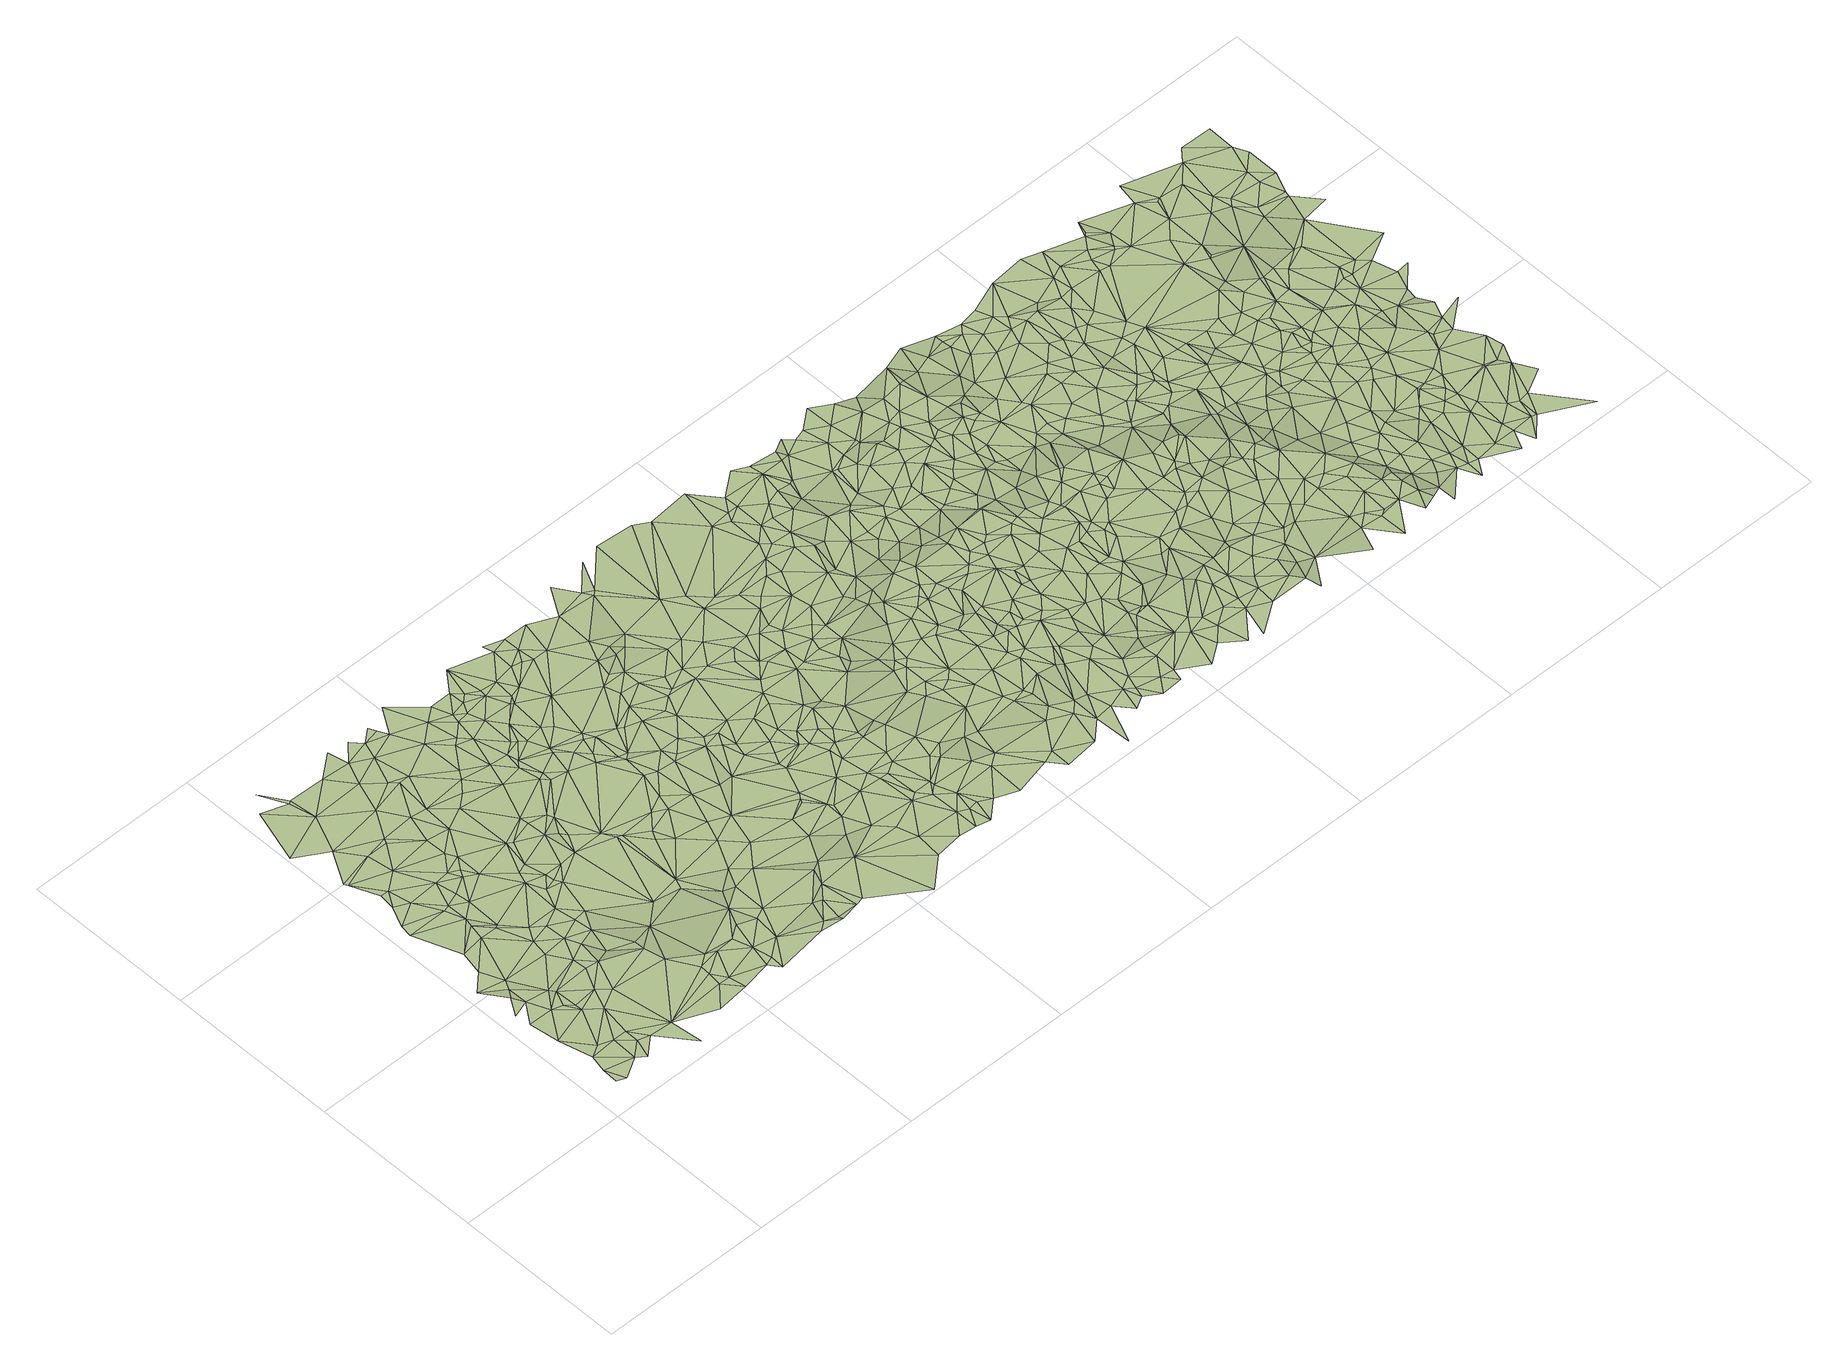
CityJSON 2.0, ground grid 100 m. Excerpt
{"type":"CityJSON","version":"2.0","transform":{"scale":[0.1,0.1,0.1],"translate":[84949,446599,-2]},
"CityObjects":{
"terrain1":{"type":"TINRelief","geometry":[{"type":"CompositeSurface","lod":"2","boundaries":[[[0,1,2]],[[3,1,0]],[[3,4,1]],[[5,6,4]],[[6,7,8]],[[9,5,4]],[[3,9,4]],[[5,10,6]],[[11,12,13]],[[7,13,8]],[[14,15,11]],[[10,7,6]],[[16,17,3]],[[3,17,9]],[[14,11,13]],[[18,15,14]],[[19,5,9]],[[18,20,15]],[[17,21,9]],[[7,22,13]],[[23,17,16]],[[22,14,13]],[[19,10,5]],[[10,24,7]],[[19,9,21]],[[24,25,7]],[[18,14,22]],[[23,21,17]],[[10,26,24]],[[7,25,22]],[[24,26,25]],[[27,20,18]],[[23,28,21]],[[29,26,10]],[[27,30,20]],[[28,19,21]],[[29,25,26]],[[19,29,10]],[[31,18,22]],[[23,32,28]],[[30,33,34]],[[35,36,34]],[[37,22,25]],[[38,39,36]],[[28,40,19]],[[40,29,19]],[[41,30,27]],[[27,18,42]],[[29,43,25]],[[38,36,35]],[[31,42,18]],[[41,33,30]],[[33,35,34]],[[44,45,39]],[[31,22,37]],[[46,45,44]],[[44,39,38]],[[37,25,43]],[[41,27,47]],[[40,48,29]],[[49,50,46]],[[27,42,47]],[[29,48,43]],[[51,46,44]],[[38,35,52]],[[53,33,41]],[[33,52,35]],[[53,41,47]],[[54,44,38]],[[49,55,50]],[[56,40,28]],[[37,43,48]],[[54,38,52]],[[51,49,46]],[[57,52,33]],[[31,37,58]],[[31,58,42]],[[53,57,33]],[[47,42,59]],[[53,47,59]],[[51,44,54]],[[55,60,61]],[[62,28,63]],[[37,48,64]],[[65,61,60]],[[57,66,52]],[[67,48,40]],[[58,37,64]],[[54,52,66]],[[59,42,68]],[[42,58,68]],[[64,48,69]],[[62,70,28]],[[71,56,28]],[[72,55,49]],[[56,67,40]],[[73,51,54]],[[71,28,70]],[[57,74,66]],[[51,75,49]],[[54,66,74]],[[53,59,76]],[[58,64,77]],[[67,69,48]],[[53,76,57]],[[59,68,78]],[[58,79,68]],[[64,69,77]],[[80,65,60]],[[73,54,74]],[[81,62,63]],[[58,77,79]],[[72,49,75]],[[57,82,74]],[[83,51,73]],[[84,77,69]],[[79,78,68]],[[85,60,55]],[[86,87,80]],[[67,84,69]],[[88,75,51]],[[86,80,60]],[[76,59,78]],[[89,73,74]],[[72,85,55]],[[76,82,57]],[[88,51,83]],[[89,74,82]],[[62,90,70]],[[81,90,62]],[[91,79,77]],[[89,92,73]],[[91,78,79]],[[88,72,75]],[[83,73,92]],[[89,82,92]],[[71,93,56]],[[56,94,67]],[[94,77,84]],[[95,86,60]],[[67,94,84]],[[91,77,94]],[[71,70,96]],[[97,76,78]],[[90,96,70]],[[93,94,56]],[[76,98,82]],[[81,99,90]],[[100,78,91]],[[88,101,72]],[[100,97,78]],[[71,96,93]],[[72,101,85]],[[102,83,92]],[[85,103,60]],[[104,76,97]],[[105,92,82]],[[88,83,102]],[[104,98,76]],[[95,60,103]],[[105,82,98]],[[106,104,97]],[[106,97,100]],[[90,107,96]],[[90,99,107]],[[88,102,101]],[[104,108,98]],[[91,94,109]],[[93,96,110]],[[100,91,109]],[[105,102,92]],[[105,98,108]],[[111,104,106]],[[111,106,100]],[[111,108,104]],[[112,113,99]],[[102,114,101]],[[93,115,94]],[[110,96,107]],[[85,101,116]],[[99,113,107]],[[85,117,103]],[[105,108,118]],[[95,103,119]],[[93,110,115]],[[116,101,114]],[[85,116,117]],[[111,100,120]],[[121,102,105]],[[121,114,102]],[[120,100,109]],[[112,122,113]],[[94,123,109]],[[111,124,108]],[[110,107,125]],[[124,118,108]],[[95,119,126]],[[113,122,107]],[[127,105,118]],[[115,123,94]],[[128,103,117]],[[119,103,128]],[[110,125,115]],[[129,116,114]],[[107,130,125]],[[111,120,124]],[[121,105,127]],[[121,131,114]],[[107,122,130]],[[129,117,116]],[[132,122,112]],[[133,118,124]],[[127,118,133]],[[129,128,117]],[[123,134,109]],[[125,130,115]],[[135,129,114]],[[120,136,124]],[[120,109,137]],[[131,135,114]],[[138,119,128]],[[120,139,136]],[[138,140,119]],[[141,130,122]],[[137,109,134]],[[133,124,142]],[[141,115,130]],[[115,143,123]],[[136,144,124]],[[120,145,139]],[[121,127,146]],[[121,146,131]],[[127,133,142]],[[143,134,123]],[[136,139,144]],[[142,124,144]],[[147,122,132]],[[129,148,128]],[[120,137,145]],[[141,149,115]],[[149,143,115]],[[135,150,129]],[[145,144,139]],[[151,141,122]],[[152,138,128]],[[131,146,135]],[[147,151,122]],[[137,134,153]],[[150,148,129]],[[143,154,134]],[[127,142,155]],[[152,128,148]],[[156,138,157]],[[153,134,158]],[[145,137,153]],[[152,157,138]],[[149,154,143]],[[127,155,146]],[[159,147,132]],[[160,150,135]],[[142,144,161]],[[141,162,149]],[[146,160,135]],[[163,158,134]],[[159,164,147]],[[165,144,145]],[[166,134,154]],[[150,167,148]],[[153,158,168]],[[169,145,153]],[[162,154,149]],[[147,164,170]],[[160,167,150]],[[147,170,151]],[[163,134,166]],[[155,142,161]],[[171,160,146]],[[172,141,151]],[[152,148,173]],[[163,168,158]],[[171,146,155]],[[174,164,159]],[[169,153,168]],[[172,162,141]],[[161,144,165]],[[148,167,175]],[[174,170,164]],[[176,152,173]],[[177,151,170]],[[148,175,173]],[[160,178,167]],[[171,179,160]],[[171,155,180]],[[180,155,161]],[[162,181,154]],[[179,178,160]],[[182,168,163]],[[178,175,167]],[[171,180,183]],[[174,177,170]],[[171,183,179]],[[166,154,181]],[[172,151,177]],[[184,165,145]],[[180,161,165]],[[169,185,145]],[[169,168,182]],[[186,163,166]],[[187,177,174]],[[188,173,175]],[[178,188,175]],[[176,173,189]],[[179,190,178]],[[182,163,186]],[[179,183,191]],[[180,192,183]],[[184,145,185]],[[180,165,192]],[[172,193,162]],[[188,194,173]],[[179,191,190]],[[189,173,194]],[[195,169,182]],[[178,196,188]],[[183,197,191]],[[172,177,193]],[[178,190,196]],[[198,183,192]],[[198,197,183]],[[199,181,162]],[[200,166,181]],[[200,186,166]],[[188,201,194]],[[187,202,177]],[[193,199,162]],[[203,192,165]],[[195,185,169]],[[196,201,188]],[[204,190,191]],[[205,182,186]],[[203,165,184]],[[189,194,206]],[[196,190,204]],[[197,204,191]],[[177,202,193]],[[195,182,205]],[[194,201,207]],[[198,192,203]],[[206,194,207]],[[205,186,200]],[[198,208,197]],[[208,204,197]],[[187,209,202]],[[210,203,184]],[[211,201,196]],[[212,198,203]],[[200,181,213]],[[195,214,185]],[[195,205,214]],[[211,207,201]],[[215,196,204]],[[216,210,184]],[[184,185,217]],[[206,207,218]],[[198,219,208]],[[212,203,210]],[[199,213,181]],[[216,184,217]],[[220,198,212]],[[220,219,198]],[[211,218,207]],[[215,211,196]],[[185,214,217]],[[208,221,204]],[[222,205,200]],[[202,223,193]],[[193,223,199]],[[224,210,216]],[[221,215,204]],[[212,210,224]],[[225,206,218]],[[216,217,226]],[[211,227,218]],[[228,214,205]],[[224,216,226]],[[220,212,224]],[[225,218,227]],[[229,217,214]],[[222,228,205]],[[215,230,211]],[[222,200,231]],[[226,217,229]],[[219,232,208]],[[221,230,215]],[[200,213,233]],[[211,234,227]],[[202,209,235]],[[208,232,221]],[[220,232,219]],[[228,229,214]],[[230,234,211]],[[224,226,236]],[[220,224,236]],[[225,227,234]],[[199,237,213]],[[221,238,230]],[[231,200,239]],[[199,223,240]],[[202,241,223]],[[200,233,239]],[[242,236,226]],[[238,234,230]],[[243,229,228]],[[232,238,221]],[[199,240,237]],[[233,213,244]],[[245,226,229]],[[222,246,228]],[[213,237,244]],[[202,235,247]],[[202,248,241]],[[245,242,226]],[[222,231,246]],[[249,225,234]],[[241,240,223]],[[243,228,246]],[[202,247,248]],[[243,250,229]],[[238,251,234]],[[252,220,236]],[[252,232,220]],[[233,244,237]],[[245,229,250]],[[253,236,242]],[[233,237,239]],[[243,246,250]],[[254,237,240]],[[249,234,251]],[[255,238,232]],[[231,239,256]],[[238,257,251]],[[258,246,231]],[[253,242,245]],[[258,231,259]],[[241,260,240]],[[231,261,259]],[[255,257,238]],[[260,254,240]],[[253,262,236]],[[246,263,250]],[[231,256,261]],[[235,264,247]],[[265,239,237]],[[245,250,266]],[[254,265,237]],[[252,236,262]],[[249,251,267]],[[266,250,263]],[[267,251,257]],[[248,268,241]],[[253,245,269]],[[258,270,246]],[[246,270,263]],[[255,232,271]],[[256,239,265]],[[258,259,272]],[[248,247,268]],[[273,274,249]],[[245,266,269]],[[255,267,257]],[[260,265,254]],[[258,272,270]],[[252,275,232]],[[259,261,276]],[[241,268,260]],[[273,249,267]],[[275,271,232]],[[259,277,272]],[[264,278,247]],[[253,279,262]],[[253,269,280]],[[263,270,281]],[[259,276,277]],[[266,263,281]],[[255,271,267]],[[282,261,256]],[[272,281,270]],[[280,269,266]],[[247,278,268]],[[252,262,283]],[[282,276,261]],[[253,280,279]],[[284,256,265]],[[260,285,265]],[[286,273,267]],[[252,287,275]],[[252,283,287]],[[262,279,283]],[[288,278,264]],[[286,267,271]],[[289,272,277]],[[277,276,282]],[[260,268,290]],[[289,281,272]],[[282,256,291]],[[260,290,285]],[[284,291,256]],[[292,265,285]],[[279,280,293]],[[266,281,294]],[[280,266,294]],[[268,295,290]],[[284,265,292]],[[296,277,282]],[[297,268,278]],[[297,295,268]],[[275,287,298]],[[283,298,287]],[[288,299,278]],[[275,300,271]],[[279,301,283]],[[289,277,296]],[[279,293,301]],[[288,302,299]],[[303,285,290]],[[295,303,290]],[[280,294,293]],[[304,282,291]],[[296,282,304]],[[286,271,305]],[[297,278,306]],[[299,306,278]],[[297,307,295]],[[275,298,308]],[[295,307,303]],[[284,292,309]],[[284,309,291]],[[305,271,300]],[[275,308,300]],[[302,310,299]],[[303,311,285]],[[283,312,298]],[[292,285,313]],[[289,314,281]],[[315,301,293]],[[289,296,316]],[[304,291,317]],[[297,306,318]],[[297,318,307]],[[299,310,306]],[[291,309,317]],[[283,301,319]],[[315,293,294]],[[303,307,311]],[[311,313,285]],[[294,281,314]],[[298,312,308]],[[302,320,310]],[[292,321,309]],[[296,304,322]],[[283,319,312]],[[310,320,306]],[[292,313,321]],[[300,308,323]],[[309,324,317]],[[289,316,314]],[[296,322,316]],[[323,308,312]],[[315,319,301]],[[304,317,325]],[[318,326,307]],[[309,327,324]],[[307,328,311]],[[315,294,329]],[[309,321,327]],[[318,306,330]],[[325,317,324]],[[304,325,322]],[[319,323,312]],[[305,300,331]],[[316,322,314]],[[294,314,332]],[[306,320,333]],[[311,334,313]],[[307,326,328]],[[294,332,329]],[[300,323,331]],[[321,313,335]],[[318,330,326]],[[315,336,319]],[[328,334,311]],[[324,327,337]],[[315,329,338]],[[327,321,339]],[[325,324,337]],[[319,336,323]],[[306,333,330]],[[340,333,320]],[[322,325,341]],[[305,342,343]],[[335,313,334]],[[315,338,336]],[[329,332,344]],[[339,321,335]],[[305,331,342]],[[328,326,345]],[[322,346,314]],[[327,339,337]],[[325,337,341]],[[314,346,332]],[[328,345,334]],[[329,344,347]],[[322,341,346]],[[348,344,332]],[[329,347,338]],[[336,349,323]],[[330,350,326]],[[348,332,351]],[[323,349,331]],[[350,345,326]],[[352,342,331]],[[353,330,333]],[[347,344,348]],[[332,346,351]],[[354,333,340]],[[341,337,355]],[[353,350,330]],[[339,335,356]],[[339,356,337]],[[336,338,357]],[[335,334,358]],[[352,331,349]],[[338,347,359]],[[360,342,352]],[[341,355,346]],[[354,353,333]],[[347,348,359]],[[345,361,334]],[[348,351,362]],[[346,362,351]],[[336,357,349]],[[353,363,350]],[[338,359,357]],[[350,361,345]],[[348,364,359]],[[346,365,362]],[[348,362,364]],[[346,355,365]],[[335,358,356]],[[366,353,354]],[[337,367,355]],[[358,334,361]],[[352,349,368]],[[337,356,367]],[[350,363,361]],[[369,366,354]],[[349,357,370]],[[365,355,371]],[[365,372,362]],[[373,363,353]],[[364,362,374]],[[365,371,375]],[[359,364,376]],[[365,375,372]],[[359,376,357]],[[366,373,353]],[[377,371,355]],[[362,372,374]],[[370,357,378]],[[364,374,379]],[[356,358,380]],[[381,377,355]],[[364,379,376]],[[358,361,382]],[[381,355,367]],[[369,383,366]],[[384,361,363]],[[356,385,367]],[[380,358,382]],[[357,386,378]],[[356,380,385]],[[387,375,371]],[[377,387,371]],[[357,376,386]],[[387,372,375]],[[388,374,372]],[[368,349,389]],[[349,370,390]],[[373,391,363]],[[381,387,377]],[[381,367,392]],[[393,382,361]],[[391,384,363]],[[394,380,382]],[[392,367,385]],[[395,379,374]],[[387,396,372]],[[388,372,396]],[[384,393,361]],[[395,376,379]],[[394,382,393]],[[397,385,380]],[[398,386,376]],[[392,385,399]],[[400,366,383]],[[400,373,366]],[[401,374,388]],[[402,381,392]],[[397,380,394]],[[402,387,381]],[[397,399,385]],[[402,392,399]],[[370,378,403]],[[389,349,390]],[[395,374,401]],[[395,398,376]],[[397,394,393]],[[401,388,396]],[[373,404,391]],[[378,386,405]],[[406,386,398]],[[391,407,384]],[[400,404,373]],[[408,387,402]],[[384,409,393]],[[404,410,391]],[[411,399,397]],[[411,402,399]],[[397,393,409]],[[412,400,383]],[[413,396,387]],[[391,410,407]],[[395,406,398]],[[384,407,409]],[[414,401,396]],[[370,403,390]],[[406,405,386]],[[415,404,400]],[[408,413,387]],[[412,415,400]],[[411,397,416]],[[417,410,404]],[[418,412,419]],[[417,407,410]],[[397,409,420]],[[411,421,402]],[[408,402,421]],[[395,422,406]],[[378,405,423]],[[424,414,396]],[[424,396,413]],[[425,395,401]],[[415,417,404]],[[397,420,416]],[[378,423,403]],[[407,426,409]],[[412,427,415]],[[418,427,412]],[[406,422,405]],[[417,426,407]],[[425,401,414]],[[425,422,395]],[[411,416,428]],[[408,429,413]],[[411,428,421]],[[408,421,429]],[[430,420,409]],[[430,409,426]],[[415,431,417]],[[420,432,416]],[[415,427,433]],[[428,416,432]],[[424,413,434]],[[424,435,414]],[[418,436,427]],[[437,405,422]],[[413,429,434]],[[431,426,417]],[[421,438,429]],[[421,428,438]],[[415,433,431]],[[439,436,418]],[[440,420,430]],[[440,432,420]],[[441,390,403]],[[425,414,435]],[[423,405,442]],[[437,422,425]],[[430,426,443]],[[424,434,435]],[[431,443,426]],[[444,428,432]],[[437,442,405]],[[438,445,429]],[[446,438,428]],[[423,447,403]],[[439,448,436]],[[440,430,449]],[[425,435,450]],[[449,430,443]],[[436,451,427]],[[427,451,433]],[[452,434,429]],[[446,428,444]],[[440,453,432]],[[454,423,442]],[[447,455,403]],[[431,456,443]],[[446,445,438]],[[448,457,436]],[[458,425,450]],[[433,456,431]],[[454,447,423]],[[453,444,432]],[[459,429,445]],[[437,425,458]],[[441,403,455]],[[435,434,452]],[[460,440,449]],[[448,461,457]],[[437,462,442]],[[459,452,429]],[[460,453,440]],[[457,463,436]],[[464,449,443]],[[454,442,462]],[[433,465,456]],[[446,459,445]],[[436,463,451]],[[433,451,465]],[[447,466,455]],[[467,450,435]],[[437,458,462]],[[454,466,447]],[[460,449,464]],[[458,450,468]],[[469,446,444]],[[470,443,456]],[[471,441,455]],[[461,472,457]],[[473,453,460]],[[464,443,470]],[[474,435,452]],[[472,463,457]],[[475,444,453]],[[446,476,459]],[[454,462,477]],[[458,468,462]],[[471,455,466]],[[478,460,464]],[[467,468,450]],[[469,476,446]],[[465,470,456]],[[478,473,460]],[[451,463,479]],[[451,480,465]],[[475,469,444]],[[467,435,474]],[[475,453,473]],[[454,481,466]],[[459,482,452]],[[478,464,483]],[[461,484,472]],[[454,477,481]],[[451,479,480]],[[483,464,470]],[[476,482,459]],[[474,452,485]],[[477,462,486]],[[465,480,487]],[[465,487,470]],[[485,452,482]],[[488,462,468]],[[472,489,463]],[[478,490,473]],[[479,463,489]],[[478,483,490]],[[491,476,469]],[[483,470,492]],[[472,484,493]],[[477,486,481]],[[475,491,469]],[[479,494,480]],[[467,488,468]],[[488,486,462]],[[471,466,495]],[[483,492,490]],[[467,474,496]],[[494,487,480]],[[472,493,489]],[[497,474,485]],[[475,473,498]],[[499,482,476]],[[487,500,470]],[[495,466,481]],[[501,485,482]],[[479,489,502]],[[498,473,490]],[[470,503,492]],[[497,496,474]],[[486,504,481]],[[494,500,487]],[[505,467,496]],[[491,499,476]],[[479,506,494]],[[470,500,503]],[[479,502,506]],[[471,495,507]],[[490,492,508]],[[475,498,491]],[[497,485,501]],[[467,509,488]],[[510,486,488]],[[505,509,467]],[[510,504,486]],[[495,481,504]],[[508,492,503]],[[490,508,511]],[[501,482,512]],[[494,513,500]],[[499,512,482]],[[493,514,489]],[[498,490,511]],[[506,515,494]],[[516,505,496]],[[503,500,513]],[[491,498,499]],[[502,489,514]],[[516,496,497]],[[517,510,488]],[[510,518,504]],[[508,503,513]],[[509,517,488]],[[518,495,504]],[[519,507,495]],[[502,514,506]],[[508,520,511]],[[516,509,505]],[[493,521,522]],[[494,515,523]],[[497,501,524]],[[510,525,518]],[[494,526,513]],[[527,498,511]],[[525,495,518]],[[527,511,520]],[[499,498,528]],[[499,529,512]],[[501,512,530]],[[506,514,515]],[[494,523,526]],[[493,522,514]],[[516,497,524]],[[499,528,529]],[[524,501,530]],[[519,495,531]],[[532,517,509]],[[527,533,498]],[[508,534,520]],[[527,520,533]],[[508,513,534]],[[525,531,495]],[[516,532,509]],[[528,498,533]],[[515,535,523]],[[515,514,535]],[[510,536,525]],[[517,536,510]],[[529,537,512]],[[538,522,521]],[[530,512,537]],[[528,539,529]],[[516,524,540]],[[532,541,517]],[[533,520,534]],[[542,519,531]],[[516,540,532]],[[523,543,526]],[[523,535,544]],[[513,526,545]],[[539,537,529]],[[546,531,525]],[[517,541,536]],[[514,547,535]],[[524,530,548]],[[523,544,543]],[[536,546,525]],[[534,513,545]],[[535,549,544]],[[528,533,550]],[[551,514,522]],[[547,549,535]],[[548,530,537]],[[524,548,540]],[[528,550,539]],[[542,531,546]],[[551,547,514]],[[539,552,537]],[[532,553,541]],[[533,534,554]],[[538,555,522]],[[532,540,553]],[[547,544,549]],[[556,536,541]],[[526,543,557]],[[550,533,554]],[[558,543,544]],[[550,552,539]],[[551,522,559]],[[560,555,538]],[[561,542,546]],[[526,557,545]],[[559,522,555]],[[558,544,547]],[[556,541,562]],[[563,540,548]],[[553,564,541]],[[537,552,565]],[[534,545,566]],[[540,567,553]],[[554,534,566]],[[561,546,568]],[[536,569,546]],[[558,557,543]],[[548,537,570]],[[556,571,536]],[[563,567,540]],[[541,564,562]],[[550,572,552]],[[563,548,573]],[[550,554,574]],[[568,546,569]],[[575,545,557]],[[575,566,545]],[[576,547,551]],[[570,537,565]],[[556,562,571]],[[548,570,573]],[[577,559,555]],[[552,572,565]],[[536,571,569]],[[554,566,574]],[[578,555,560]],[[558,547,579]],[[550,574,572]],[[580,551,559]],[[563,573,581]],[[558,582,557]],[[567,583,553]],[[575,557,582]],[[553,583,564]],[[575,584,566]],[[568,569,585]],[[578,577,555]],[[572,574,586]],[[573,570,587]],[[576,579,547]],[[572,586,565]],[[588,575,582]],[[588,584,575]],[[562,589,571]],[[563,590,567]],[[558,579,582]],[[591,559,577]],[[573,587,581]],[[564,592,562]],[[580,576,551]],[[570,565,593]],[[594,569,571]],[[595,586,574]],[[596,574,566]],[[565,586,593]],[[563,581,590]],[[591,580,559]],[[597,585,569]],[[570,593,587]],[[596,566,584]],[[594,571,589]],[[567,590,583]],[[588,598,584]],[[562,592,589]],[[578,599,577]],[[564,583,600]],[[601,602,578]],[[595,603,586]],[[603,593,586]],[[588,582,604]],[[597,569,594]],[[596,595,574]],[[605,581,587]],[[564,600,592]],[[591,577,599]],[[579,606,582]],[[605,590,581]],[[607,585,597]],[[596,584,598]],[[588,608,598]],[[588,604,608]],[[592,609,589]],[[595,610,603]],[[576,611,579]],[[578,612,599]],[[613,593,603]],[[605,614,590]],[[615,587,593]],[[616,576,580]],[[592,600,609]],[[605,587,615]],[[591,599,617]],[[618,595,596]],[[596,598,619]],[[591,616,580]],[[590,620,583]],[[578,602,612]],[[621,604,582]],[[621,582,606]],[[579,611,606]],[[583,620,600]],[[619,598,608]],[[594,589,622]],[[623,610,595]],[[597,594,622]],[[623,595,618]],[[610,613,603]],[[590,614,624]],[[605,615,614]],[[599,612,617]],[[616,611,576]],[[607,597,625]],[[609,626,589]],[[618,596,619]],[[615,593,613]],[[591,617,616]],[[627,608,604]],[[619,608,627]],[[609,600,628]],[[590,624,620]],[[624,614,615]],[[627,604,621]],[[597,622,625]],[[621,606,611]],[[589,626,622]],[[600,620,628]],[[617,612,629]],[[617,630,616]],[[616,630,611]],[[609,628,626]],[[631,618,619]],[[610,632,613]],[[631,623,618]],[[602,633,612]],[[634,610,623]],[[635,619,627]],[[624,636,620]],[[637,615,613]],[[638,624,615]],[[628,620,636]],[[629,612,633]],[[621,611,639]],[[637,613,632]],[[634,632,610]],[[630,639,611]],[[617,629,640]],[[631,619,635]],[[638,615,641]],[[617,642,630]],[[625,622,643]],[[644,636,624]],[[631,634,623]],[[641,615,637]],[[638,644,624]],[[602,645,633]],[[627,621,646]],[[628,647,626]],[[648,628,636]],[[622,626,649]],[[617,640,642]],[[641,637,650]],[[644,651,636]],[[638,641,652]],[[648,636,651]],[[643,622,649]],[[648,647,628]],[[652,641,650]],[[630,653,639]],[[647,649,626]],[[629,633,654]],[[630,642,653]],[[621,639,646]],[[634,655,632]],[[629,654,640]],[[638,656,644]],[[635,627,657]],[[638,652,656]],[[658,631,635]],[[659,637,632]],[[631,660,634]],[[659,650,637]],[[627,646,657]],[[634,661,655]],[[644,662,651]],[[658,635,663]],[[645,664,633]],[[648,651,662]],[[658,660,631]],[[659,632,655]],[[659,652,650]],[[634,660,661]],[[664,654,633]],[[644,656,662]],[[653,665,639]],[[648,666,647]],[[642,640,667]],[[642,667,653]],[[635,657,663]],[[668,649,647]],[[669,645,670]],[[639,671,646]],[[658,663,672]],[[673,640,654]],[[674,643,649]],[[675,656,652]],[[658,672,660]],[[648,662,676]],[[639,665,671]],[[677,662,656]],[[669,664,645]],[[678,655,661]],[[653,679,665]],[[648,676,666]],[[673,654,664]],[[653,667,679]],[[666,668,647]],[[673,667,640]],[[675,652,659]],[[675,677,656]],[[659,655,678]],[[661,660,680]],[[674,649,668]],[[677,681,662]],[[669,673,664]],[[672,663,682]],[[657,646,683]],[[646,671,683]],[[663,657,682]],[[684,676,662]],[[672,682,660]],[[678,661,680]],[[675,681,677]],[[684,662,681]],[[685,679,667]],[[666,686,668]],[[675,659,687]],[[687,659,678]],[[688,671,665]],[[673,689,667]],[[690,666,676]],[[674,668,686]],[[660,682,680]],[[690,676,684]],[[689,685,667]],[[657,683,691]],[[679,692,665]],[[688,683,671]],[[693,686,666]],[[690,684,681]],[[669,694,673]],[[657,691,682]],[[687,678,695]],[[675,696,681]],[[678,680,695]],[[674,686,693]],[[685,697,679]],[[673,694,689]],[[688,665,692]],[[690,681,696]],[[675,687,698]],[[687,695,699]],[[690,700,666]],[[680,682,701]],[[683,702,691]],[[695,680,701]],[[700,693,666]],[[689,697,685]],[[703,683,688]],[[697,692,679]],[[675,704,696]],[[698,687,699]],[[705,682,691]],[[706,674,693]],[[675,698,704]],[[703,702,683]],[[690,696,707]],[[699,695,708]],[[703,688,692]],[[669,709,710]],[[669,711,694]],[[694,712,689]],[[713,691,702]],[[690,707,700]],[[695,701,714]],[[689,712,697]],[[713,705,691]],[[698,699,708]],[[682,715,701]],[[716,693,700]],[[706,693,716]],[[695,714,708]],[[703,717,702]],[[669,710,711]],[[705,715,682]],[[704,718,696]],[[713,702,717]],[[707,696,718]],[[703,692,719]],[[697,720,692]],[[694,721,712]],[[698,708,722]],[[715,714,701]],[[723,705,713]],[[703,724,717]],[[694,711,721]],[[707,725,700]],[[719,692,720]],[[708,714,726]],[[716,700,727]],[[703,719,724]],[[697,712,728]],[[698,729,704]],[[706,716,730]],[[722,708,726]],[[723,715,705]],[[713,717,731]],[[697,728,720]],[[723,713,732]],[[704,729,718]],[[700,725,727]],[[707,718,733]],[[698,722,734]],[[726,714,735]],[[716,727,736]],[[715,735,714]],[[731,717,724]],[[721,737,712]],[[716,736,730]],[[710,738,711]],[[707,733,725]],[[719,739,724]],[[732,713,731]],[[719,720,740]],[[711,741,721]],[[698,734,729]],[[712,737,728]],[[710,742,743]],[[710,743,738]],[[719,740,739]],[[723,744,715]],[[745,722,726]],[[746,720,728]],[[721,741,737]],[[740,720,746]],[[723,732,744]],[[747,726,735]],[[725,748,727]],[[736,727,748]],[[715,749,735]],[[724,739,750]],[[730,736,748]],[[734,722,745]],[[731,724,750]],[[711,738,751]],[[718,729,752]],[[732,731,744]],[[711,751,741]],[[743,753,738]],[[745,726,747]],[[740,750,739]],[[715,744,749]],[[718,754,733]],[[725,733,755]],[[747,735,756]],[[725,755,748]],[[743,742,757]],[[735,749,756]],[[718,752,754]],[[730,748,758]],[[746,728,759]],[[738,753,751]],[[740,746,760]],[[737,759,728]],[[761,729,734]],[[741,762,737]],[[761,734,745]],[[740,760,750]],[[743,757,753]],[[761,752,729]],[[744,731,763]],[[758,748,755]],[[741,751,764]],[[741,764,762]],[[731,750,763]],[[744,765,749]],[[760,746,759]],[[757,751,753]],[[745,747,766]],[[756,749,765]],[[747,756,766]],[[767,755,733]],[[737,762,768]],[[754,767,733]],[[761,745,769]],[[761,770,752]],[[744,763,765]],[[737,768,759]],[[750,760,771]],[[760,759,772]],[[758,755,773]],[[754,752,774]],[[745,766,769]],[[756,765,775]],[[757,776,751]],[[776,764,751]],[[760,772,771]],[[770,774,752]],[[761,769,770]],[[763,750,777]],[[762,764,778]],[[777,750,771]],[[779,766,756]],[[767,773,755]],[[780,758,773]],[[781,782,757]],[[772,759,783]],[[779,756,775]],[[762,778,768]],[[776,778,764]],[[759,768,784]],[[757,785,776]],[[769,766,786]],[[754,787,767]],[[772,783,771]],[[763,788,765]],[[754,774,787]],[[782,785,757]],[[759,784,783]],[[770,789,774]],[[765,788,775]],[[786,766,779]],[[770,769,790]],[[781,791,782]],[[767,792,773]],[[777,771,793]],[[763,777,788]],[[794,769,786]],[[770,790,789]],[[779,775,795]],[[767,787,792]],[[796,776,785]],[[774,789,787]],[[794,790,769]],[[786,779,797]],[[798,768,778]],[[799,778,776]],[[777,793,788]],[[775,788,795]],[[793,771,800]],[[779,795,797]],[[796,799,776]],[[768,801,784]],[[771,783,802]],[[803,782,791]],[[782,804,785]],[[780,773,805]],[[799,798,778]],[[796,785,804]],[[771,802,800]],[[805,773,792]],[[798,806,768]],[[787,807,792]],[[803,804,782]],[[787,789,807]],[[790,808,789]],[[794,786,809]],[[793,810,788]],[[809,786,797]],[[796,804,799]],[[811,783,784]],[[793,800,810]],[[806,801,768]],[[797,795,812]],[[794,813,790]],[[808,807,789]],[[788,814,795]],[[799,815,798]],[[811,784,801]],[[792,807,816]],[[811,802,783]],[[790,817,808]],[[798,815,806]],[[803,818,804]],[[819,799,804]],[[805,792,816]],[[788,810,814]],[[809,797,812]],[[794,809,813]],[[820,800,802]],[[821,822,803]],[[790,813,817]],[[812,795,823]],[[819,815,799]],[[795,814,823]],[[808,824,807]],[[806,825,801]],[[820,802,811]],[[826,804,818]],[[822,818,803]],[[819,804,826]],[[808,817,824]],[[827,810,800]],[[828,806,815]],[[807,829,816]],[[827,800,820]],[[819,828,815]],[[824,829,807]],[[809,812,830]],[[813,831,817]],[[828,825,806]],[[812,823,832]],[[809,830,813]],[[822,826,818]],[[820,811,833]],[[810,834,814]],[[835,811,801]],[[824,817,836]],[[835,801,825]],[[812,832,830]],[[837,819,826]],[[831,836,817]],[[805,816,838]],[[839,820,833]],[[837,828,819]],[[813,830,831]],[[834,823,814]],[[827,834,810]],[[840,832,823]],[[822,841,826]],[[827,820,839]],[[816,829,838]],[[835,833,811]],[[822,842,843]],[[840,823,844]],[[824,845,829]],[[824,836,845]],[[837,826,841]],[[830,832,840]],[[822,843,841]],[[834,844,823]],[[828,846,825]],[[837,847,828]],[[842,848,843]],[[839,833,849]],[[805,838,850]],[[840,844,851]],[[835,825,846]],[[847,846,828]],[[829,845,838]],[[834,851,844]],[[827,839,852]],[[835,849,833]],[[843,853,841]],[[827,854,834]],[[830,840,855]],[[839,849,852]],[[843,848,853]],[[827,852,854]],[[837,841,856]],[[837,857,847]],[[831,858,836]],[[855,840,851]],[[847,859,846]],[[836,858,845]],[[841,853,856]],[[860,851,834]],[[860,834,854]],[[845,861,838]],[[862,849,835]],[[837,856,857]],[[847,857,859]],[[835,846,863]],[[864,854,852]],[[865,853,848]],[[855,851,866]],[[850,838,867]],[[830,855,868]],[[869,852,849]],[[862,835,863]],[[860,866,851]],[[838,861,867]],[[864,860,854]],[[845,858,861]],[[869,849,862]],[[859,870,846]],[[831,830,871]],[[872,865,848]],[[873,856,853]],[[857,874,859]],[[831,875,858]],[[857,856,874]],[[864,852,876]],[[863,846,870]],[[855,866,868]],[[869,876,852]],[[865,877,853]],[[862,863,878]],[[873,874,856]],[[869,862,878]],[[879,830,868]],[[877,873,853]],[[858,880,861]],[[867,861,881]],[[859,874,882]],[[860,883,866]],[[864,884,860]],[[885,865,872]],[[859,886,870]],[[887,864,876]],[[888,868,866]],[[881,861,880]],[[831,871,875]],[[889,874,873]],[[875,880,858]],[[859,882,886]],[[863,890,878]],[[863,870,890]],[[887,891,864]],[[885,892,865]],[[884,883,860]],[[865,892,877]],[[888,866,883]],[[869,878,893]],[[869,893,876]],[[889,894,874]],[[864,891,884]],[[894,882,874]],[[877,889,873]],[[887,876,895]],[[879,871,830]],[[896,867,881]],[[886,890,870]],[[875,897,880]],[[887,895,891]],[[895,876,893]],[[898,878,890]],[[879,868,888]],[[897,881,880]],[[894,899,882]],[[877,900,889]],[[884,901,883]],[[902,877,892]],[[886,882,899]],[[889,903,894]],[[884,891,904]],[[905,893,878]],[[895,904,891]],[[906,907,885]],[[885,907,892]],[[898,905,878]],[[895,893,908]],[[903,899,894]],[[884,904,901]],[[902,900,877]],[[900,903,889]],[[897,909,881]],[[910,897,875]],[[895,908,904]],[[896,881,909]],[[911,890,886]],[[888,883,912]],[[911,898,890]],[[902,892,913]],[[883,901,912]],[[914,886,899]],[[879,888,915]],[[871,910,875]],[[907,913,892]],[[906,916,907]],[[917,899,903]],[[918,908,893]],[[900,917,903]],[[910,909,897]],[[904,912,901]],[[888,912,915]],[[911,905,898]],[[919,896,920]],[[896,909,921]],[[911,886,914]],[[918,893,905]],[[896,921,920]],[[917,914,899]],[[910,921,909]],[[922,904,908]],[[879,915,923]],[[919,920,921]],[[879,923,871]],[[907,924,913]],[[907,916,924]],[[902,925,900]],[[922,912,904]],[[918,922,908]],[[926,905,911]],[[926,918,905]],[[902,913,925]],[[900,927,917]],[[871,928,910]],[[923,915,929]],[[915,912,929]],[[923,930,871]],[[916,931,924]],[[911,914,932]],[[917,932,914]],[[933,912,922]],[[926,911,934]],[[935,921,910]],[[900,925,927]],[[935,919,921]],[[936,929,912]],[[936,912,933]],[[913,924,937]],[[938,918,926]],[[930,939,871]],[[917,927,932]],[[938,922,918]],[[871,939,928]],[[933,922,940]],[[916,941,931]],[[928,942,910]],[[911,932,943]],[[938,940,922]],[[934,911,943]],[[931,937,924]],[[944,930,923]],[[944,923,929]],[[913,937,925]],[[930,945,939]],[[946,926,934]],[[938,926,946]],[[933,940,947]],[[948,936,933]],[[935,910,942]],[[944,929,936]],[[944,945,930]],[[928,939,942]],[[938,947,940]],[[949,927,925]],[[948,933,950]],[[944,939,945]],[[932,951,943]],[[946,934,952]],[[950,933,947]],[[944,936,948]],[[938,946,952]],[[931,953,937]],[[949,925,937]],[[927,954,932]],[[932,955,951]],[[956,934,943]],[[952,934,956]],[[949,954,927]],[[938,952,957]],[[938,957,947]],[[932,954,955]],[[958,943,951]],[[959,942,939]],[[949,937,960]],[[935,942,961]],[[962,948,950]],[[944,959,939]],[[957,952,956]],[[944,948,962]],[[958,951,955]],[[956,943,958]],[[950,947,963]],[[957,964,947]],[[949,960,954]],[[965,961,942]],[[966,935,965]],[[935,961,965]],[[947,964,963]],[[957,967,964]],[[962,950,968]],[[957,956,969]],[[968,950,963]],[[956,958,970]],[[971,965,942]],[[964,967,963]],[[959,971,942]],[[956,970,972]],[[969,956,972]],[[944,973,959]],[[958,955,974]],[[975,944,962]],[[957,976,967]],[[963,967,977]],[[957,969,978]],[[975,973,944]],[[968,963,977]],[[979,966,965]],[[957,978,976]],[[976,977,967]],[[973,980,959]],[[959,980,971]],[[962,968,981]],[[979,965,971]],[[975,962,981]],[[968,977,981]],[[973,982,980]],[[969,983,978]],[[975,984,973]],[[973,984,982]],[[979,971,980]],[[976,985,977]],[[975,986,984]],[[982,987,980]],[[982,984,988]],[[981,977,985]],[[975,981,986]],[[979,980,987]],[[986,989,984]],[[984,989,988]],[[982,988,987]],[[981,990,986]],[[991,979,992]],[[979,987,992]],[[988,989,993]],[[988,993,987]],[[993,994,987]],[[987,994,992]],[[991,992,995]]]}]}
},
"vertices":[
[194,140,21],[147,250,22],[142,160,22],[314,210,21],[170,350,22],[236,390,21],[120,540,22],[236,710,22],[97,710,22],[318,360,23],[345,610,22],[149,900,21],[86,800,20],[183,830,21],[183,950,18],[59,1040,16],[363,170,22],[399,280,22],[209,1000,20],[426,540,23],[154,1130,19],[399,360,22],[312,810,22],[466,260,21],[299,690,21],[337,780,20],[341,650,21],[315,1280,21],[596,250,22],[477,660,22],[184,1260,20],[464,990,21],[616,60,26],[345,1420,22],[83,1530,18],[308,1530,20],[91,1600,19],[538,870,22],[229,1680,19],[147,1720,19],[542,600,24],[336,1370,19],[480,1090,22],[542,790,21],[203,1810,19],[157,1810,20],[91,1970,20],[411,1280,20],[617,780,23],[288,2040,21],[77,1990,19],[310,1890,18],[344,1540,21],[432,1290,18],[406,1690,19],[187,2180,21],[858,570,22],[437,1490,20],[601,1000,23],[526,1170,22],[284,2400,19],[9,2290,19],[935,270,23],[828,150,22],[637,920,21],[103,2600,19],[426,1570,21],[833,690,22],[596,1120,21],[700,810,10],[946,350,23],[949,410,23],[426,2070,17],[491,1700,19],[527,1630,18],[411,2040,18],[715,1390,21],[733,950,23],[703,1170,23],[723,1050,21],[252,2550,18],[1015,170,24],[600,1590,17],[570,1800,19],[831,750,23],[523,2230,17],[267,2560,18],[175,2700,20],[565,1920,19],[549,1670,19],[998,270,22],[796,1060,23],[598,1740,18],[1021,460,22],[960,780,9],[475,2550,21],[1077,430,23],[759,1290,23],[740,1460,21],[1184,200,24],[850,1270,21],[613,2080,19],[695,1900,18],[584,2410,18],[822,1360,23],[827,1640,21],[828,1310,22],[1216,330,23],[796,1480,20],[1080,880,16],[1185,440,21],[921,1360,21],[1233,140,23],[1239,220,22],[704,2070,19],[1305,590,27],[730,2280,19],[687,2320,19],[856,1620,21],[640,2540,20],[1025,1370,22],[825,1960,18],[1344,300,24],[1234,850,18],[999,1550,21],[1261,490,22],[612,2660,21],[989,1710,21],[752,2480,20],[791,2280,18],[1361,450,23],[898,2020,21],[1531,180,19],[993,1660,22],[1258,910,17],[959,2090,20],[1054,1510,24],[1239,1300,24],[787,2580,19],[1079,1470,23],[732,2640,19],[1426,480,22],[1096,1640,21],[1368,700,14],[1110,1600,22],[1200,1370,24],[1080,1930,20],[1585,220,19],[990,2380,20],[1430,670,22],[993,2140,20],[1622,340,25],[913,2540,19],[1264,1290,24],[1483,780,21],[1232,1830,22],[862,2640,20],[882,2600,19],[1361,1160,23],[1666,170,16],[1122,2060,23],[1266,1790,20],[1571,700,22],[1436,1100,21],[1656,190,18],[1363,1770,22],[1574,950,23],[1089,2270,20],[1389,1210,24],[1469,1300,24],[1674,320,21],[1210,1950,21],[1777,490,23],[1100,2470,18],[1775,190,16],[1129,2300,20],[1007,2690,20],[1743,400,19],[1183,2240,20],[1227,2050,21],[1271,1850,21],[1680,830,24],[1545,1260,23],[1243,1990,20],[1501,1720,23],[1609,1500,24],[1621,1070,24],[1821,200,16],[1205,2370,20],[1179,2530,20],[1299,2100,21],[1326,2080,21],[1395,1910,22],[1831,520,18],[1217,2420,20],[1570,1350,25],[1305,2290,20],[1361,2050,22],[1405,1940,22],[1914,670,19],[1734,1020,24],[1274,2380,20],[1981,420,16],[1469,1840,22],[1373,2190,20],[1692,1250,23],[1304,2530,21],[1307,2440,22],[1468,2070,20],[2112,0,17],[1531,1770,22],[1418,2400,21],[1561,1870,23],[1930,800,22],[1675,1470,24],[1466,2280,21],[1603,1670,23],[1619,1630,24],[1352,2480,22],[1518,2030,21],[1584,1900,22],[1484,2270,20],[1831,1200,23],[2058,560,3],[1617,1840,22],[1399,2650,23],[1655,1660,22],[1423,2440,22],[1780,1460,23],[1780,1560,23],[1507,2310,20],[1908,1200,27],[1644,2180,22],[2051,870,20],[1517,2430,20],[2281,150,16],[1726,1810,22],[2122,760,18],[1575,2330,20],[2072,900,21],[2117,650,17],[2179,510,18],[1759,1790,22],[1821,1490,23],[2040,850,19],[1849,1760,24],[1956,1430,22],[2294,300,18],[2259,420,19],[1644,2580,20],[1895,1560,22],[1637,2450,21],[1871,2050,23],[1869,1870,23],[2140,730,17],[1747,2410,22],[2140,1060,23],[1696,2440,20],[2020,1380,22],[2051,1260,24],[2296,710,17],[2131,1100,24],[1896,1960,23],[1992,1480,22],[2441,170,15],[2270,850,20],[1993,1670,23],[1740,2510,20],[2434,490,17],[1973,1730,23],[2058,1450,23],[1833,2410,22],[2074,1340,22],[1738,2600,20],[1629,2640,20],[1963,2190,23],[2166,1170,23],[2200,1240,22],[2537,290,16],[2007,1950,23],[2052,1790,23],[2144,1480,23],[2291,1130,20],[2006,2050,23],[2371,1000,20],[2400,770,20],[1875,2600,21],[1941,2090,23],[2540,160,15],[2249,1400,23],[2420,700,20],[2329,1100,20],[2379,920,20],[2093,1810,23],[2226,1780,23],[2478,520,18],[2283,1270,22],[2533,450,19],[2050,2150,30],[2596,260,17],[2020,2310,23],[2123,1890,23],[2622,140,15],[2470,700,19],[2343,1200,21],[2034,2530,17],[2624,380,16],[2582,520,17],[2068,2220,23],[2423,1020,21],[2652,270,16],[2539,740,19],[2114,2160,32],[2557,800,20],[2395,1490,23],[2221,1870,23],[2368,1420,23],[2425,1140,21],[2581,490,17],[2260,2010,23],[2726,230,16],[2546,950,20],[2481,1300,22],[2172,2220,32],[2479,1090,21],[2499,1250,22],[2727,600,19],[2549,990,21],[2692,640,20],[2322,1800,23],[2818,480,18],[2243,2510,23],[2444,1560,23],[2865,390,17],[2730,780,16],[2684,940,14],[2350,2010,23],[2625,1160,16],[2414,1930,23],[2665,1000,10],[2856,180,16],[2565,1260,16],[2212,2560,23],[2130,2690,21],[2438,1730,23],[2785,670,18],[2621,1490,22],[2498,1800,23],[2523,1650,23],[2454,2270,23],[2904,620,11],[2552,1620,23],[2270,2530,23],[2936,440,14],[3071,230,15],[2784,1310,17],[2896,1010,29],[2569,2080,24],[2944,930,29],[2594,1810,23],[2353,2700,22],[3030,740,29],[2668,1620,21],[2967,590,27],[2648,1780,24],[2677,1500,21],[3144,260,15],[2941,1150,32],[2473,2730,23],[3142,140,15],[2561,2200,23],[2828,1410,17],[2809,1580,19],[3257,420,18],[2743,1720,21],[2790,1510,19],[2761,1890,24],[2847,1350,14],[2654,2100,23],[2721,1790,22],[3007,1000,28],[2943,1260,26],[3030,900,29],[3335,160,17],[3210,670,29],[3005,1130,30],[2750,2030,22],[2921,1490,14],[2873,1650,19],[2689,2710,23],[2775,2660,23],[3228,610,31],[2993,1200,30],[3165,820,29],[3096,930,29],[2933,1850,21],[2918,1600,18],[3147,980,29],[2821,1950,22],[3048,1170,30],[3386,360,18],[2952,1740,19],[3061,1280,31],[2968,2440,21],[3332,480,19],[3007,2110,20],[2933,2030,20],[3306,630,30],[3129,1390,31],[3291,830,29],[3324,580,29],[3182,1210,31],[3442,260,19],[3166,1560,11],[3113,1680,14],[3447,420,19],[3252,1180,30],[3430,660,30],[3545,270,22],[3456,50,17],[3349,990,29],[3239,1340,31],[3006,2000,20],[3052,2200,21],[3145,1630,9],[3161,1840,19],[3441,790,31],[3514,400,24],[3305,1220,30],[3217,1510,31],[3420,860,31],[3532,640,30],[3353,1130,29],[3570,620,27],[3239,1610,20],[3243,1730,13],[3663,310,23],[3158,2070,21],[3310,1370,32],[3624,170,24],[3447,980,30],[3014,2680,24],[3094,2160,21],[3498,820,31],[3437,1180,34],[3366,1420,31],[3383,1370,31],[3054,2400,22],[3695,210,25],[3522,960,31],[3206,1830,17],[3683,560,24],[3379,1610,29],[3490,1150,31],[3141,2280,21],[3082,2450,21],[3608,740,27],[3713,270,24],[3238,2010,20],[3419,1470,30],[3512,1020,34],[3780,150,28],[3211,2150,21],[3740,350,22],[3571,950,31],[3631,720,26],[3143,2450,21],[3384,1910,15],[3294,2000,15],[3503,1360,30],[3678,900,32],[3139,2530,21],[3847,240,24],[3537,1160,31],[3407,1740,7],[3543,1300,31],[3485,1420,29],[3217,2280,19],[3610,1040,33],[3796,450,23],[3751,610,23],[3267,2360,18],[3486,1570,30],[3625,960,32],[3909,160,23],[3462,1650,27],[3326,2250,22],[3763,720,31],[3415,2100,21],[3930,350,25],[3674,1090,34],[3636,1360,30],[3729,940,32],[3927,230,22],[3838,620,26],[3379,2520,18],[3491,1830,15],[3553,1750,12],[3761,1290,30],[3683,1400,30],[3803,810,31],[3603,1650,23],[3923,430,22],[3821,860,32],[3356,2390,17],[3488,1900,14],[3957,510,5],[3282,2640,17],[3799,1020,32],[3515,2060,18],[3411,2280,5],[3776,1130,31],[3704,1570,30],[3915,830,32],[4097,400,24],[3982,540,14],[3616,1910,14],[3546,2080,20],[3430,2380,18],[3369,2600,17],[3824,1120,31],[4087,130,22],[4156,350,22],[4022,650,25],[3685,1750,15],[3452,2390,18],[3990,800,31],[3812,1220,31],[3792,1380,31],[3745,1460,30],[3701,1630,26],[3508,2520,16],[3658,1970,13],[3865,1210,31],[3980,1060,31],[4041,610,25],[3634,2300,18],[3806,1610,32],[4198,210,22],[3831,1450,30],[3704,1900,14],[3621,2110,20],[3524,2580,16],[4044,740,30],[4097,630,26],[4051,960,32],[3550,2520,21],[4129,620,22],[3837,1760,15],[4110,620,25],[3963,1400,30],[4214,430,22],[3876,1480,30],[3767,2020,16],[3984,1230,31],[4280,290,23],[3661,2290,18],[4176,850,32],[4196,730,28],[4262,380,22],[4321,120,21],[3599,2620,17],[3753,2250,18],[3845,1900,14],[3787,2200,19],[3980,1620,26],[4098,1150,31],[3844,1970,15],[3647,2570,17],[3745,2450,17],[3972,1640,12],[3747,2340,18],[4015,1450,31],[3872,1770,16],[4069,1310,31],[4144,970,30],[4372,630,16],[4384,360,21],[4456,280,21],[4332,700,20],[4409,580,23],[3969,1830,15],[4233,900,32],[3925,2100,20],[4168,1140,31],[3717,2590,17],[4066,1460,31],[4036,1710,11],[4205,970,30],[3863,2350,11],[3989,2030,19],[4446,500,22],[3915,2280,20],[4073,1620,18],[3857,2370,16],[4145,1370,32],[4255,1230,33],[3834,2520,17],[4240,1160,31],[4473,350,22],[3958,2180,19],[4405,100,22],[4580,220,23],[4129,1470,31],[4325,1040,31],[4022,1860,15],[4400,810,30],[3829,2680,17],[4309,1110,31],[3948,2270,18],[4244,1430,30],[4455,810,30],[4586,330,25],[4196,1610,21],[4063,1910,15],[4181,1800,16],[4503,620,23],[4537,490,24],[4276,1350,31],[4297,1190,32],[4089,2090,19],[4465,890,32],[4006,2480,16],[4267,1370,30],[4113,1950,15],[3943,2610,17],[4053,2340,17],[4356,1130,32],[4072,2280,16],[4627,400,22],[4564,620,26],[4395,1370,32],[4314,1590,26],[4751,290,22],[4376,1480,30],[4457,1250,32],[4135,2110,20],[4298,1680,9],[4216,1910,14],[4581,870,30],[4710,500,25],[4242,1800,19],[4673,620,27],[4053,2570,11],[4214,2070,20],[4800,220,22],[4641,960,31],[4137,2360,14],[4191,2210,18],[4138,2470,15],[4291,1770,19],[4188,2140,19],[4290,1910,15],[4679,660,21],[4780,400,25],[4428,1550,30],[4279,2020,19],[4643,1160,30],[4499,1340,32],[4451,1740,15],[4525,1410,30],[4448,1540,30],[4331,2120,20],[4526,1270,30],[4845,330,10],[4737,810,31],[4302,2340,13],[4809,600,21],[4264,2490,11],[4930,290,14],[4817,130,22],[4708,950,31],[4558,1350,31],[4878,450,22],[4293,2610,6],[4440,1970,19],[4327,2220,14],[4355,2060,21],[4523,1710,12],[4781,710,31],[4617,1550,24],[4409,2080,21],[4690,1380,30],[4757,1020,30],[4386,2190,20],[4875,630,34],[4291,2490,13],[4515,1800,16],[4811,980,30],[4938,520,35],[4437,2220,13],[4751,1160,30],[4916,880,33],[4386,2490,5],[5002,510,38],[4604,1710,15],[4528,2090,21],[4981,700,36],[4623,1950,19],[4596,1810,17],[4513,2330,6],[4681,1540,7],[4832,1160,31],[4884,1030,31],[4599,1990,20],[4823,1310,30],[4425,2650,13],[4526,2240,17],[4683,1770,18],[5154,120,35],[5207,260,36],[5217,350,36],[5068,610,37],[4865,1200,30],[4783,1610,16],[4878,1510,12],[4483,2520,8],[4906,1140,28],[4652,2160,20],[4999,1010,37],[5062,830,36],[5115,560,36],[4771,1820,19],[4908,1330,30],[4989,1090,30],[4642,2390,15],[4821,1670,18],[4605,2490,15],[5141,770,37],[4814,2040,21],[4597,2590,16],[5011,1280,31],[4994,1310,31],[4739,2310,18],[4824,1950,20],[4895,1540,16],[4600,2540,16],[5228,680,37],[5285,320,36],[5071,1030,39],[5108,980,36],[5235,590,37],[5339,90,33],[5335,250,35],[5028,1400,8],[4924,1810,20],[5143,940,36],[4972,1650,18],[4700,2510,15],[5045,1470,16],[5147,1120,35],[5382,420,36],[4865,2090,21],[5371,270,36],[4860,2280,17],[4775,2440,15],[5006,1620,19],[5466,270,35],[4743,2560,15],[5273,900,37],[5216,1010,38],[4924,1960,19],[5321,640,39],[5209,1310,10],[5389,550,36],[5099,1490,17],[5078,1690,19],[4895,2370,16],[5418,730,36],[5041,1880,23],[4977,2040,18],[5279,1130,26],[5261,1000,36],[4884,2490,16],[4963,2180,16],[5169,1540,18],[5497,420,36],[5235,1290,10],[5474,590,35],[5161,1650,20],[4854,2580,16],[5533,150,20],[5578,250,35],[5363,1040,2],[5388,890,26],[5562,350,36],[5126,1740,22],[4989,2360,16],[5267,1470,18],[5029,2150,17],[5084,2060,18],[5614,180,19],[4936,2440,16],[5291,1290,13],[5119,1900,18],[5201,1600,19],[5563,420,35],[5189,1700,21],[5531,620,12],[5588,480,12],[5347,1280,14],[5509,860,10],[5424,1140,12],[5678,210,7],[5641,360,13],[5038,2650,13],[5571,710,12],[5066,2370,17],[5126,2160,17],[5254,1890,18],[5359,1400,18],[5522,1070,14],[5295,1730,18],[5239,1960,18],[5393,1510,19],[5634,590,13],[5105,2410,12],[5180,2140,18],[5738,290,5],[5691,490,11],[5481,1210,16],[5679,100,12],[5824,240,13],[5417,1550,18],[5196,2270,18],[5643,820,14],[5773,360,13],[5579,1310,18],[5712,660,14],[5209,2350,17],[5366,1930,21],[5326,2020,22],[5380,1720,19],[5571,1150,19],[5545,1450,19],[5710,960,20],[5263,2180,18],[5804,490,13],[5273,2470,17],[5574,1200,20],[5438,1720,18],[5864,330,13],[5880,120,11],[5884,220,13],[5473,1580,22],[5288,2360,17],[5778,790,18],[5778,690,16],[5938,210,15],[5680,1160,18],[5243,2670,13],[5518,1600,19],[5637,1280,19],[5940,320,17],[5598,1350,19],[5564,1710,21],[5934,530,20],[5906,590,20],[5466,2350,15],[5859,710,20],[5665,1500,19],[5346,2500,17],[5766,1060,18],[5859,970,19],[5734,1360,19],[6064,220,19],[5640,1600,19],[5348,2630,16],[5661,1730,20],[5809,1200,18],[5928,930,18],[5788,2100,19],[6133,110,19],[6021,540,18],[5969,650,18],[5521,2340,15],[5830,1260,18],[6120,450,18],[5869,1120,18],[5789,1860,21],[5483,2430,15],[5515,2490,14],[6040,740,18],[5791,1590,19],[5824,1470,18],[6187,220,19],[6026,870,17],[5821,1320,19],[5766,1680,21],[6079,590,18],[5972,990,17],[5855,1420,18],[6177,290,18],[5932,1220,18],[6047,730,18],[5883,1310,18],[5570,2560,14],[5612,2400,17],[5999,1040,18],[6087,740,17],[6156,580,17],[5843,1560,19],[6192,480,17],[6142,650,17],[5913,1410,19],[6040,1150,18],[6229,110,18],[6312,230,17],[5931,1350,18],[5624,2420,17],[5681,2360,18],[6099,1010,15],[5941,1620,19],[6286,370,18],[6186,780,18],[5869,1770,20],[6340,220,18],[6187,720,19],[6041,1290,19],[5608,2650,15],[5587,2580,14],[5669,2490,19],[6059,1420,20],[5852,1880,18],[6341,340,18],[6380,620,17],[6107,1210,19],[6379,630,17],[5846,2260,17],[5985,1780,19],[5903,2040,17],[6405,350,17],[6289,850,18],[6038,1630,18],[6246,1100,12],[5891,2550,17],[6002,1770,20],[6484,550,18],[6200,1340,18],[5934,2130,19],[6076,1430,18],[6609,80,15],[5939,2360,17],[6332,970,18],[6079,1990,8],[5922,2050,19],[6223,1220,18],[6194,1480,19],[6077,1780,19],[6448,610,16],[6127,1730,19],[6340,940,17],[6266,1220,18],[6549,430,18],[6516,760,17],[6431,900,18],[6346,1190,19],[6291,1400,18],[6447,990,17],[6111,2250,18],[6538,660,17],[5975,2480,18],[6235,1800,19],[6315,1570,18],[6279,1500,18],[5998,2490,19],[5914,2680,17],[6325,1490,18],[6273,1790,19],[6452,1240,19],[6490,1090,14],[6138,2480,18],[6447,1180,8],[6212,2210,20],[6591,1030,17],[6283,2060,8],[6456,1490,18],[6402,1550,17],[6495,1350,18],[6240,2580,18],[6192,2320,17],[6407,1910,17],[6243,2250,20],[6572,1360,18],[6297,2120,20],[6621,1580,19],[6458,2070,18],[6419,2320,20],[6417,2230,20],[6465,2100,17],[6571,1930,19],[6300,2650,19],[6478,2490,18],[6518,2220,17],[6520,2410,16],[6484,2650,17]
]}
